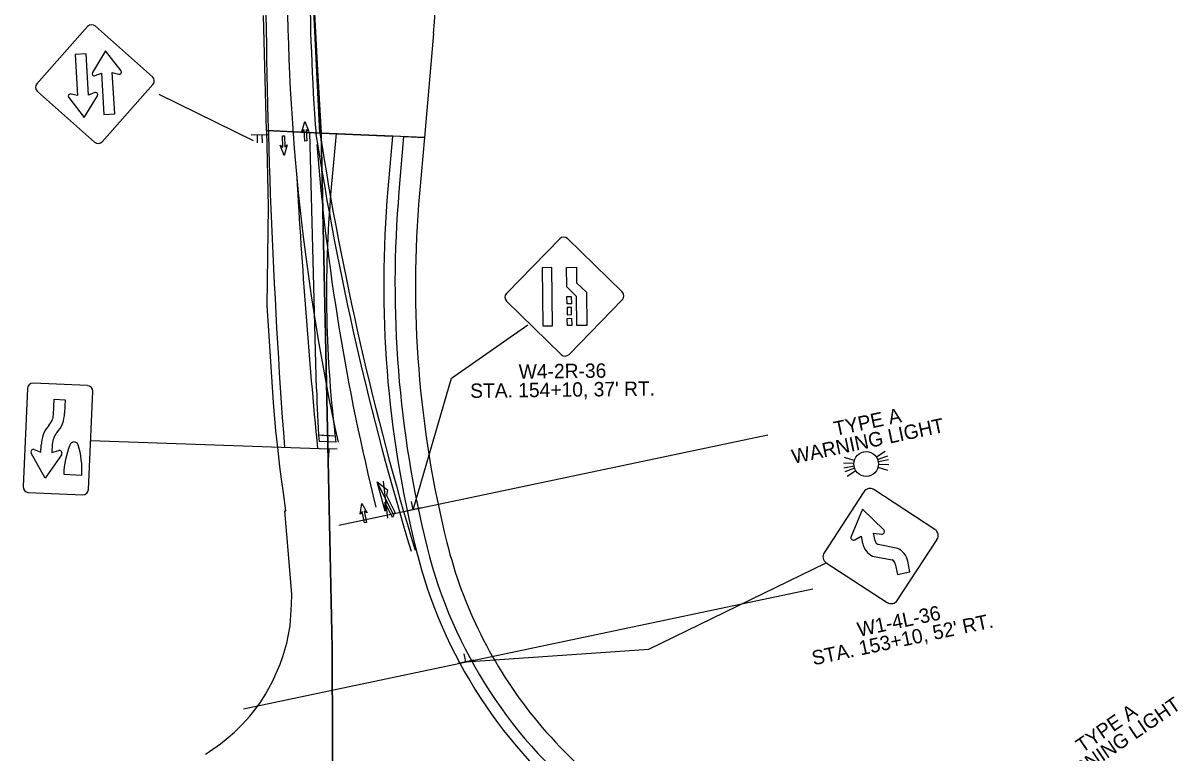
# Model space of a CAD drawing. Extents: x 134216 to 153379, y 327088 to 339865.
# Drawn here: x 152559 to 153122, y 330204 to 330559 of the extents above; entities that cross this region are included whole.
import ezdxf

# ---------------------------------------------------------------- set-up
doc = ezdxf.new("R2010")
doc.units = 0
for name, color, linetype in [('MT_P_Cells', 7, 'Continuous'), ('MT_P_CL_Double_Solid', 7, 'Continuous'), ('MT_P_Dotted_Line', 7, 'Continuous'), ('MT_P_Drums', 7, 'Continuous'), ('MT_P_Edge_Line', 7, 'Continuous'), ('MT_P_Work_Area', 7, 'Continuous'), ('PM_P_Cells', 7, 'Continuous'), ('SC_Scratch1', 7, 'Continuous'), ('SC_Shading1', 7, 'Continuous'), ('SN_P_Signs', 7, 'Continuous'), ('SN_P_Text', 7, 'Continuous')]:
    doc.layers.add(name, color=color, linetype=linetype)

msp = doc.modelspace()

# ---------------------------------------------------------------- linework, layer by layer
at = {"layer": 'MT_P_Cells'}
for p, q in [((152695, 330506.53), (152696.52, 330511.6)), ((152696.52, 330511.6), (152696.52, 330511.6)), ((152696.52, 330511.6), (152698.47, 330506.68)), ((152685.6, 330504.61), (152686.6, 330504.64)), ((152685.75, 330499.11), (152685.6, 330504.61)), ((152686.1, 330504.63), (152686.1, 330504.63)), ((152686.6, 330504.64), (152686.75, 330499.14)), ((152696.19, 330507.58), (152695, 330506.53)), ((152696.43, 330502.08), (152696.19, 330507.58)), ((152698.47, 330506.68), (152697.19, 330507.62)), ((152697.19, 330507.62), (152697.43, 330502.13)), ((152686.36, 330495.13), (152684.49, 330500.08)), ((152684.49, 330500.08), (152685.75, 330499.11)), ((152687.96, 330500.17), (152686.36, 330495.13)), ((152686.75, 330499.14), (152687.96, 330500.17)), ((152697.43, 330502.13), (152696.43, 330502.08)), ((152696.93, 330502.11), (152696.93, 330502.11)), ((152686.36, 330495.13), (152686.36, 330495.13)), ((152723.42, 330320.48), (152724.17, 330325.72)), ((152724.17, 330325.72), (152724.17, 330325.72)), ((152724.17, 330325.72), (152726.83, 330321.14)), ((152724.44, 330321.69), (152723.42, 330320.48)), ((152725.48, 330316.29), (152724.44, 330321.69)), ((152726.83, 330321.14), (152725.42, 330321.88)), ((152725.42, 330321.88), (152726.47, 330316.48)), ((152726.47, 330316.48), (152725.48, 330316.29)), ((152725.97, 330316.39), (152725.97, 330316.39))]:
    msp.add_line(p, q, dxfattribs=at)
at = {"layer": 'MT_P_CL_Double_Solid'}
for centre, radius, start, end in [((153764.62, 330585.24), 1076.75, 179.99129, 192.31973), ((156089.24, 330676.99), 3402.11, 183.24012, 185.47475)]:
    msp.add_arc(centre, radius, start, end, dxfattribs=at)
at = {"layer": 'MT_P_Dotted_Line'}
msp.add_arc((153788.33, 330587.03), 1089.47, 184.56245, 193.98176, dxfattribs=at)
at = {"layer": 'MT_P_Drums'}
for p, q in [((152703.86, 330505.9), (152694.37, 330696.33)), ((152708.66, 330358.59), (152702.85, 330358.85)), ((152710.78, 330358.5), (152704.98, 330358.75))]:
    msp.add_line(p, q, dxfattribs=at)
msp.add_arc((154167.78, 330733.11), 1481.45, 188.82228, 196.87886, dxfattribs=at)
at = {"layer": 'MT_P_Edge_Line'}
for centre, radius, start, end in [((156066.45, 330603.16), 3389.13, 180.3024, 184.23332), ((153788.33, 330587.03), 1089.47, 180.08581, 184.30366), ((154167.78, 330733.11), 1483.45, 188.8347, 196.87886)]:
    msp.add_arc(centre, radius, start, end, dxfattribs=at)
at = {"layer": 'MT_P_Work_Area'}
msp.add_line((152711.64, 330355.54), (152703.4, 330355.9), dxfattribs=at)
for points in [[(152759.1, 330554.38), (152754.68, 330503.81), (152704.45, 330505.99), (152694.37, 330696.33), (152687.36, 330800.37), (152685.29, 330836.12), (152661.84, 330862.84), (152650.54, 330864.32), (152667.88, 330908.98), (152796.99, 330948.58), (152956.23, 331001.44), (153006.62, 331017.29), (153006.83, 331017.39), (153011.9, 331003.17), (152964.35, 330986.9), (152948.95, 330981.26)], [(152702.19, 330381.39), (152698.93, 330506.23), (152711.68, 330505.68), (152709.22, 330477.64)]]:
    msp.add_lwpolyline(points, dxfattribs=at)
for centre, radius, start, end in [((152368.6, 330588.56), 392, 354.9976, 20.9103), ((153278.05, 330427.85), 571, 174.9976, 187.275), ((153300.99, 330397.02), 599, 181.49511, 183.93618)]:
    msp.add_arc(centre, radius, start, end, dxfattribs=at)
at = {"layer": 'PM_P_Cells'}
for p, q in [((152735.63, 330321.89), (152731.68, 330336.2)), ((152731.68, 330336.2), (152736.71, 330332.29)), ((152739.48, 330320.63), (152731.93, 330335.72)), ((152734.74, 330336.56), (152734.74, 330336.56)), ((152736.82, 330318.52), (152734.74, 330336.56)), ((152736.71, 330332.29), (152736.23, 330329.48)), ((152736.23, 330329.48), (152740.26, 330321.38)), ((152739.13, 330318.79), (152735.43, 330326.24)), ((152735.43, 330326.24), (152735.63, 330321.89)), ((152735.7, 330328.17), (152735.7, 330328.17)), ((152736.82, 330318.52), (152736.82, 330318.52)), ((152740.26, 330321.38), (152739.13, 330318.79))]:
    msp.add_line(p, q, dxfattribs=at)
at = {"layer": 'SC_Scratch1'}
for p, q in [((152712.99, 330315.04), (152921.87, 330359.04)), ((152666.66, 330225.76), (152943.82, 330284.16))]:
    msp.add_line(p, q, dxfattribs=at)
at = {"layer": 'SC_Shading1'}
msp.add_line((152807.96, 330221.61), (152808.02, 330221.59), dxfattribs=at)
for points in [[(152685.29, 330836.12), (152704.46, 330505.99), (152677.9, 330507.15), (152676.44, 330563.14)], [(152648.11, 330203.71), (152650.13, 330204.97), (152655.5, 330208.72), (152659.22, 330211.69), (152662.2, 330214.34), (152665.84, 330217.91), (152668.09, 330220.34), (152669.64, 330222.15), (152672.73, 330226.01), (152675.01, 330229.2), (152677.21, 330232.6), (152680.82, 330239.04), (152684.53, 330247.44), (152685.85, 330251.16), (152687.72, 330257.7), (152689.36, 330266.16), (152689.94, 330276.54), (152690.19, 330281.44), (152688.75, 330299), (152686.69, 330322.08), (152687.18, 330322.12), (152686.06, 330330.82), (152685.19, 330337.5), (152684.39, 330343.67), (152683.3, 330352.9), (152682.45, 330361), (152681.26, 330374.76), (152678.91, 330409.73), (152678.11, 330421.83), (152678.78, 330470.29), (152677.94, 330507.14), (152704.41, 330506), (152709.83, 330255.19), (152710.18, 330163.52)], [(152752.36, 329029.04), (152756.24, 328905.13), (152727.83, 328904.24), (152720.84, 329117.96), (152719.64, 329204.6), (152721.5, 329295.02), (152716.39, 329583.37), (152712.24, 329881.09), (152710.19, 330163.67), (152709.84, 330255.34), (152704.43, 330505.99), (152739.18, 330504.49), (152736.92, 330478.74)], [(152742.34, 330477.48), (152742.34, 330477.48), (152744.68, 330504.25), (152754.68, 330503.81), (152752.3, 330476.61)]]:
    msp.add_lwpolyline(points, dxfattribs=at)
for centre, radius, start, end in [((153270.38, 330432.04), 535.5, 174.9976, 193.9443), ((153270.38, 330432.04), 530, 175.0815, 193.9443), ((153267.25, 330431.54), 516.92, 174.9976, 193.975), ((152979.12, 330359.83), 220, 193.975, 218.9226), ((152979.23, 330359.75), 235.5, 193.9443, 232.2261), ((152979.23, 330359.75), 230, 193.9443, 232.2261), ((152979.23, 330359.75), 220, 218.9024, 232.2261)]:
    msp.add_arc(centre, radius, start, end, dxfattribs=at)
at = {"layer": 'SN_P_Signs'}
for p, q in [((152589.97, 330544.61), (152584.67, 330544.29)), ((152584.67, 330544.29), (152585.86, 330524.18)), ((152591.16, 330524.49), (152589.97, 330544.61)), ((152599.47, 330546.05), (152593.09, 330535.46)), ((152607.04, 330536.28), (152599.47, 330546.05)), ((152594.38, 330533.92), (152597.45, 330535.08)), ((152597.45, 330535.08), (152598.64, 330514.96)), ((152603.94, 330515.28), (152602.76, 330535.39)), ((152602.76, 330535.39), (152605.95, 330534.6)), ((152581.57, 330523.29), (152589.15, 330513.52)), ((152585.86, 330524.18), (152582.67, 330524.97)), ((152589.15, 330513.52), (152595.52, 330524.11)), ((152594.23, 330525.65), (152591.16, 330524.49)), ((152598.64, 330514.96), (152603.94, 330515.28)), ((152670.42, 330505.14), (152678.42, 330505.25)), ((152673.22, 330505.17), (152673.27, 330501.17)), ((152674.42, 330505.19), (152674.42, 330505.19)), ((152675.62, 330505.21), (152675.67, 330501.21)), ((152816.75, 330440.48), (152811.97, 330440.41)), ((152811.97, 330440.41), (152812.34, 330412.08)), ((152817.12, 330412.14), (152816.75, 330440.48)), ((152823.92, 330440.57), (152828.7, 330440.63)), ((152824.05, 330431.1), (152823.92, 330440.57)), ((152828.7, 330440.63), (152828.8, 330433.14)), ((152828.8, 330426.46), (152824.05, 330431.1)), ((152828.8, 330433.14), (152833.55, 330428.51)), ((152824.11, 330426.4), (152826.23, 330426.43)), ((152824.15, 330422.86), (152824.11, 330426.4)), ((152826.23, 330426.43), (152826.28, 330422.89)), ((152828.98, 330412.3), (152828.8, 330426.46)), ((152833.55, 330428.51), (152833.76, 330412.36)), ((152826.28, 330422.89), (152824.15, 330422.86)), ((152826.3, 330421.12), (152824.17, 330421.09)), ((152824.17, 330421.09), (152824.22, 330417.55)), ((152826.34, 330417.58), (152826.3, 330421.12)), ((152824.22, 330417.55), (152826.34, 330417.58)), ((152824.24, 330415.78), (152826.37, 330415.81)), ((152824.29, 330412.24), (152824.24, 330415.78)), ((152826.37, 330415.81), (152826.41, 330412.26)), ((152812.34, 330412.08), (152817.12, 330412.14)), ((152826.41, 330412.26), (152824.29, 330412.24)), ((152833.76, 330412.36), (152828.98, 330412.3)), ((152574.15, 330368.88), (152574.48, 330376.41)), ((152574.48, 330376.41), (152579.79, 330376.18)), ((152579.79, 330376.18), (152579.5, 330369.6)), ((152564.73, 330351.95), (152568.05, 330350.73)), ((152568.05, 330350.73), (152568.19, 330354.04)), ((152573.53, 330354.55), (152573.36, 330350.51)), ((152712.22, 330352.06), (152704.23, 330352.35)), ((152708.22, 330352.2), (152708.08, 330348.21)), ((152570.16, 330338.04), (152563.3, 330350.09)), ((152578.01, 330349.43), (152570.16, 330338.04)), ((152573.36, 330350.51), (152576.74, 330351.41)), ((152964, 330346.64), (152959.21, 330348.07)), ((152978.95, 330351), (152974.79, 330348.23)), ((152980.1, 330348.76), (152975.41, 330347.01)), ((152980.6, 330346.95), (152975.69, 330346.02)), ((152963.75, 330345.13), (152958.75, 330345.32)), ((152963.85, 330343.78), (152958.94, 330342.85)), ((152964.13, 330342.8), (152959.44, 330341.05)), ((152964.75, 330341.57), (152960.59, 330338.81)), ((152980.33, 330341.73), (152975.54, 330343.17)), ((152980.78, 330344.49), (152975.79, 330344.68)), ((152579.1, 330339.87), (152587.95, 330339.49)), ((152579.1, 330339.87), (152579.1, 330339.87)), ((152753.09, 330323.49), (152745.26, 330321.84)), ((152749.18, 330322.66), (152748.35, 330326.57)), ((152967.91, 330322.85), (152962.42, 330309.56)), ((152978.29, 330312.9), (152967.91, 330322.85)), ((152978.29, 330312.9), (152978.29, 330312.9)), ((152964.18, 330308.01), (152967.31, 330309.8)), ((152967.31, 330309.8), (152968.06, 330306.23)), ((152974.12, 330307.5), (152973.35, 330311.19)), ((152973.35, 330311.19), (152977.31, 330310.77)), ((152985.21, 330303.78), (152975.56, 330305.66)), ((152972.85, 330300.09), (152982.49, 330298.21)), ((152983.92, 330296.37), (152985.02, 330291.17)), ((152991.08, 330292.45), (152989.99, 330297.64)), ((152985.02, 330291.17), (152991.08, 330292.45)), ((152774.88, 330248.56), (152774.06, 330252.48)), ((152778.8, 330249.39), (152770.97, 330247.74))]:
    msp.add_line(p, q, dxfattribs=at)
for points in [[(152566.07, 330530), (152590.77, 330557.8)], [(152594.52, 330558.02), (152622.32, 330533.32)], [(152594.09, 330501.55), (152566.29, 330526.25)], [(152622.54, 330529.57), (152597.84, 330501.77)], [(152794.67, 330427.9), (152820.62, 330454.53)], [(152824.38, 330454.58), (152851.01, 330428.63)], [(152851.06, 330424.87), (152825.11, 330398.24)], [(152821.35, 330398.19), (152794.72, 330424.15)], [(152561.41, 330381.63), (152559.34, 330333.86)], [(152590.72, 330383.02), (152564.18, 330384.17)], [(152591.19, 330332.48), (152593.26, 330380.25)], [(152561.88, 330331.09), (152588.42, 330329.94)], [(152968.65, 330331.39), (152949.3, 330301.73)], [(153003.22, 330313.08), (152973.55, 330332.43)], [(152984.91, 330278.52), (153004.25, 330308.18)], [(152950.34, 330296.83), (152980, 330277.48)]]:
    msp.add_lwpolyline(points, dxfattribs=at)
msp.add_circle((152969.77, 330344.9), 6.02, dxfattribs=at)
for centre, radius, start, end in [((152592.76, 330556.04), 2.66, 48.3768, 138.3768), ((152594, 330534.91), 1.06, 148.9713, 290.7431), ((152606.2, 330535.63), 1.06, 256.0106, 37.7823), ((152620.56, 330531.33), 2.66, 318.3768, 48.3768), ((152568.06, 330528.24), 2.66, 138.3768, 228.3768), ((152594.61, 330524.66), 1.06, 328.9713, 110.7431), ((152582.41, 330523.94), 1.06, 76.0106, 217.7823), ((152595.86, 330503.54), 2.66, 228.3768, 318.3768), ((152822.53, 330452.68), 2.66, 45.7391, 135.7391), ((152796.57, 330426.05), 2.66, 135.7391, 225.7391), ((152849.16, 330426.73), 2.66, 315.7391, 45.7391), ((152823.21, 330400.09), 2.66, 225.7391, 315.7391), ((152564.07, 330381.51), 2.66, 87.5161, 177.5161), ((152590.6, 330380.36), 2.66, 357.5161, 87.5161), ((152565.37, 330369.68), 8.82, 316.6838, 354.8043), ((152565.37, 330369.68), 14.13, 317.4075, 359.6582), ((152583.45, 330353.79), 15.26, 139.8355, 179.0608), ((152583.45, 330353.79), 9.94, 140.4912, 175.6028), ((152562, 330333.75), 2.66, 177.5161, 267.5161), ((152588.53, 330332.59), 2.66, 267.5161, 357.5161), ((152971.61, 330329.46), 3.54, 56.8968, 146.8968), ((152977.43, 330312.01), 1.24, 264.1239, 46.2228), ((153001.28, 330310.12), 3.54, 326.8968, 56.8968), ((152963.57, 330309.09), 1.24, 157.5703, 299.6666), ((152976.73, 330308.05), 2.66, 191.8968, 244.0218), ((152952.27, 330299.79), 3.54, 146.8968, 236.8968), ((152976.73, 330308.05), 8.85, 191.8968, 244.0218), ((152981.33, 330295.82), 8.85, 11.8968, 64.0218), ((152981.33, 330295.82), 2.66, 11.8968, 64.0218), ((152981.94, 330280.45), 3.54, 236.8968, 326.8968)]:
    msp.add_arc(centre, radius, start, end, dxfattribs=at)
for centre, major_axis, ratio, start_param, end_param in [((152564.32, 330350.71), (0.06, 1.33), 0.860585, 5.960382, 8.378436), ((152577.05, 330350.14), (0.06, 1.33), 0.860585, 4.187935, 6.605989), ((152610.6, 330339), (1.57, 36.09), 0.8724, 1.177265, 1.584531), ((152584.13, 330353.07), (0.11, 2.53), 0.8724, 5.215341, 7.472698), ((152555.34, 330341.27), (1.62, 37.4), 0.8724, 4.702253, 5.103102)]:
    msp.add_ellipse(centre, major_axis=major_axis, ratio=ratio, start_param=start_param, end_param=end_param, dxfattribs=at)
at = {"layer": 'SN_P_Text'}
for p, q in [((152671.57, 330502.26), (152625.64, 330524.71)), ((152592.22, 330356.36), (152708.22, 330352.2))]:
    msp.add_line(p, q, dxfattribs=at)
for points in [[(152749.18, 330322.66), (152767.92, 330386.61), (152805.1, 330412.62)], [(152774.88, 330248.56), (152863.97, 330254.71), (152950.34, 330296.83)]]:
    msp.add_lwpolyline(points, dxfattribs=at)

# ---------------------------------------------------------------- texts
for s, rotation, p in [('W4-2R-36', 0.7142, (152800.65, 330386.38)), ("STA. 154+10, 37' RT.", 0.7142, (152777.03, 330377.03)), ('TYPE A', 11.8968, (152954.81, 330358.51)), ('WARNING LIGHT', 11.8968, (152934.35, 330344.94)), ('W1-4L-36', 11.8968, (152966.28, 330260.79)), ("STA. 153+10, 52' RT.", 11.8968, (152944.13, 330246.86)), ('WARNING LIGHT', 34.2033, (153061.17, 330183.73)), ('TYPE A', 34.2033, (153074.95, 330204.05))]:
    msp.add_text(s, height=7, rotation=rotation, dxfattribs=at).set_placement(p)

doc.saveas('drawing.dxf')
